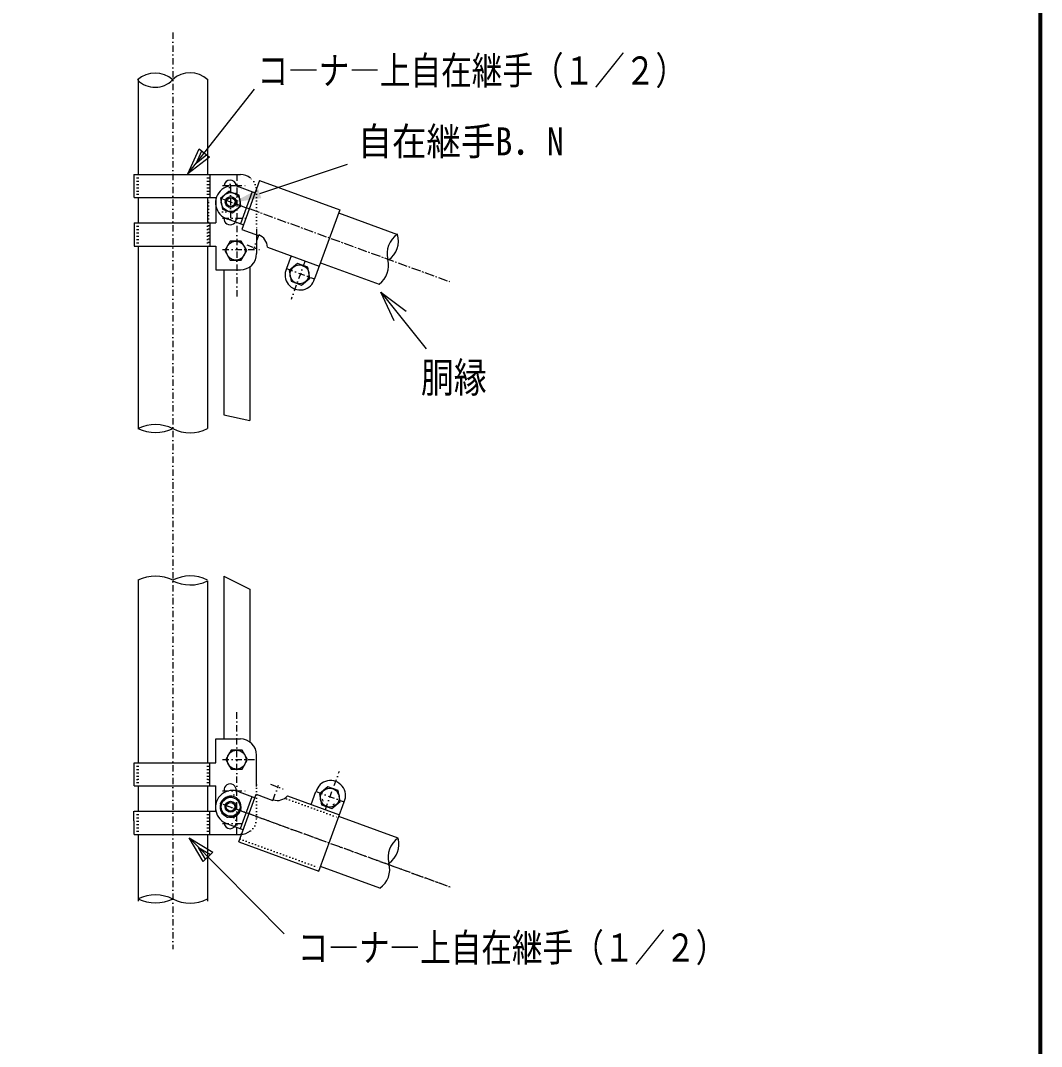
# Model space of a CAD drawing. Units: millimetres, scale not verified. Extents: x -4425 to 4425, y -3150 to 3150.
# Drawn here: x 2594 to 4200, y -1537 to 75 of the extents above; entities that cross this region are included whole.
import ezdxf
from ezdxf.enums import TextEntityAlignment as Align

# ---------------------------------------------------------------- set-up
doc = ezdxf.new("R2010")
doc.units = ezdxf.units.MM
doc.header["$LTSCALE"] = 20
for name, pattern in [('USER1', [1.01, 0.5, -0.25, 0.01, -0.25]), ('USER2', [0.26, 0.01, -0.25]), ('USER4', [1.125, 0.75, -0.125, 0.125, -0.125])]:
    doc.linetypes.add(name, pattern=pattern)
for name, color, linetype, lineweight in [('0-1_2', 7, 'Continuous', 25), ('0-2_1', 7, 'Continuous', 25), ('0-3_0', 7, 'Continuous', 25), ('0-B_DWGBRD-SMEC0', 2, 'Continuous', 25), ('0-E_WAKU', 7, 'Continuous', 25)]:
    doc.layers.add(name, color=color, linetype=linetype, lineweight=lineweight)
doc.styles.add('ＭＳ ゴシック', font='')
doc.styles.get('ＭＳ ゴシック').set_extended_font_data('MS Gothic')

# ---------------------------------------------------------------- blocks, each defined once
blk = doc.blocks.new('C15')
at = {"layer": '0-2_1', "color": 4}
blk.add_line((146544.5, 38812.8), (149533.9, 35796.9), dxfattribs=at)
blk.add_lwpolyline([(146986.7, 38068.3), (146544.5, 38812.8), (147285, 38364)], close=True, dxfattribs=at)
blk.add_lwpolyline([(147061.2, 38142.3), (146840.1, 38514.5), (147210.4, 38290.1)], dxfattribs=at)
blk = doc.blocks.new('C16')
at = {"layer": '0-2_1', "color": 4}
blk.add_line((146499.1, 59687.7), (148602.2, 62344.9), dxfattribs=at)
blk.add_lwpolyline([(147185.1, 60216.1), (146499.1, 59687.7), (146855.8, 60476.7)], close=True, dxfattribs=at)
blk.add_lwpolyline([(147102.7, 60281.2), (146759.8, 60017.1), (146938.1, 60411.6)], dxfattribs=at)
blk = doc.blocks.new('C17')
at = {"layer": '0-2_1', "color": 4}
blk.add_line((152577.7, 55968.4), (154000.7, 54189.7), dxfattribs=at)
blk.add_lwpolyline([(152990, 55068.9), (152577.7, 55968.4), (153364.9, 55368.7)], dxfattribs=at)
blk = doc.blocks.new('C76')
at = {"layer": '0-2_1', "color": 4}
blk.add_line((146544.5, 38812.8), (149533.9, 35796.9), dxfattribs=at)
blk.add_lwpolyline([(146986.7, 38068.3), (146544.5, 38812.8), (147285, 38364)], close=True, dxfattribs=at)
blk.add_lwpolyline([(147061.2, 38142.3), (146840.1, 38514.5), (147210.4, 38290.1)], dxfattribs=at)

msp = doc.modelspace()

# ---------------------------------------------------------------- linework, layer by layer
at = {"layer": '0-1_2'}
msp.add_line((2938.1, -199), (2921.99, -193.13), dxfattribs=at)
for points in [[(2941.08, -215.88), (2938.1, -199), (2921.99, -193.13), (2908.86, -204.15), (2911.84, -221.04), (2927.95, -226.9)], [(2940.9, -1166.39), (2927.76, -1177.41), (2911.65, -1171.54), (2908.68, -1154.66), (2921.81, -1143.64), (2937.92, -1149.5)], [(2940.9, -1166.39), (2927.76, -1177.41), (2911.65, -1171.54), (2908.68, -1154.66), (2921.81, -1143.64), (2937.92, -1149.5)]]:
    msp.add_lwpolyline(points, close=True, dxfattribs=at)
at = {"layer": '0-1_2', "color": 2}
for points in [[(2950.08, -286.34), (2941.51, -271.49), (2924.37, -271.49), (2915.8, -286.34), (2924.37, -301.18), (2941.51, -301.18)], [(3049.28, -329.41), (3046.3, -312.52), (3030.19, -306.66), (3017.06, -317.68), (3020.04, -334.56), (3036.15, -340.43)], [(2951.39, -1086.45), (2942.82, -1071.61), (2925.68, -1071.61), (2917.11, -1086.45), (2925.68, -1101.3), (2942.82, -1101.3)], [(2951.39, -1086.45), (2942.82, -1071.61), (2925.68, -1071.61), (2917.11, -1086.45), (2925.68, -1101.3), (2942.82, -1101.3)], [(3097.02, -1152.06), (3094.04, -1135.18), (3077.93, -1129.32), (3064.8, -1140.34), (3067.77, -1157.22), (3083.88, -1163.08)], [(3097.02, -1152.06), (3094.04, -1135.18), (3077.93, -1129.32), (3064.8, -1140.34), (3067.77, -1157.22), (3083.88, -1163.08)]]:
    msp.add_lwpolyline(points, close=True, dxfattribs=at)
at = {"layer": '0-1_2'}
for centre, radius in [((2924.97, -210.02), 14.85), ((2924.97, -210.02), 6.86), ((2924.79, -1160.52), 14.85), ((2924.79, -1160.52), 14.85), ((2924.79, -1160.52), 6.86), ((2924.79, -1160.52), 6.86)]:
    msp.add_circle(centre, radius, dxfattribs=at)
at = {"layer": '0-1_2', "color": 4}
for centre in [(2924.97, -210.02), (2924.79, -1160.52), (2924.79, -1160.52)]:
    msp.add_circle(centre, 8.57, dxfattribs=at)
at = {"layer": '0-1_2', "color": 2}
for centre in [(2932.94, -286.34), (3033.17, -323.54), (2934.25, -1086.45), (2934.25, -1086.45), (3080.91, -1146.2), (3080.91, -1146.2)]:
    msp.add_circle(centre, 14.85, dxfattribs=at)
at = {"layer": '0-2_1', "color": 4, "linetype": 'USER1'}
for p, q in [((2834.05, 56.49), (2834.05, -1384.28)), ((2934.67, -166.64), (2934.67, -361.63)), ((2934.67, -166.64), (2934.67, -361.63)), ((2912.18, -183.79), (2951.17, -183.79)), ((2912.18, -183.79), (2951.17, -183.79)), ((2924.73, -184.67), (2924.73, -234.67)), ((2924.73, -184.67), (2924.73, -234.67)), ((2912.18, -235.22), (2951.17, -235.22)), ((2912.18, -235.22), (2951.17, -235.22)), ((2969.11, -261.49), (2960.78, -284.36)), ((2969.11, -261.49), (2960.78, -284.36)), ((2912.18, -284.5), (2965.74, -284.5)), ((2912.18, -284.5), (2965.74, -284.5)), ((2950.36, -277.45), (2970.5, -284.78)), ((2950.36, -277.45), (2970.5, -284.78)), ((3041.97, -302.51), (3019.96, -362.97)), ((3041.97, -302.51), (3019.96, -362.97)), ((3012.66, -314.65), (3056.79, -330.71)), ((3012.66, -314.65), (3056.79, -330.71)), ((2934.67, -1203.83), (2934.67, -1008.85)), ((2934.67, -1203.83), (2934.67, -1008.85)), ((2912.18, -1085.97), (2965.74, -1085.97)), ((2912.18, -1085.97), (2965.74, -1085.97)), ((3073.87, -1164.87), (3095.87, -1104.42)), ((3073.87, -1164.87), (3095.87, -1104.42)), ((2987.58, -1125.18), (3007.72, -1132.51)), ((2987.58, -1125.18), (3007.72, -1132.51)), ((2991.68, -1149.47), (3000.01, -1126.59)), ((2991.68, -1149.47), (3000.01, -1126.59)), ((2912.18, -1135.26), (2951.17, -1135.26)), ((2912.18, -1135.26), (2951.17, -1135.26)), ((3059.22, -1136.74), (3103.35, -1152.8)), ((3059.22, -1136.74), (3103.35, -1152.8)), ((2912.85, -1156.47), (3270.47, -1286.63)), ((2912.18, -1186.69), (2951.17, -1186.69)), ((2912.18, -1186.69), (2951.17, -1186.69))]:
    msp.add_line(p, q, dxfattribs=at)
at = {"layer": '0-2_1'}
for p, q in [((2779.62, -17.22), (2779.62, -166.61)), ((2888.47, -17.22), (2888.47, -166.61)), ((2772.88, -166.61), (2940.12, -166.61)), ((2772.88, -166.61), (2772.88, -203.07)), ((2891.9, -166.61), (2891.9, -203.04)), ((2970.51, -176.17), (2942.57, -252.95)), ((2970.51, -176.17), (3096.37, -221.97)), ((2938.38, -186.13), (2963.55, -195.3)), ((2938.38, -186.13), (2963.55, -195.3)), ((2772.98, -203.04), (2901.55, -203.04)), ((2779.62, -203.04), (2779.62, -206.26)), ((2779.62, -203.04), (2779.62, -242.69)), ((2779.62, -203.04), (2779.62, -206.26)), ((2888.48, -203.04), (2888.48, -206.26)), ((2888.48, -203.04), (2888.48, -242.69)), ((2888.48, -203.04), (2888.48, -206.26)), ((2901.55, -203.04), (2901.55, -242.69)), ((2958.92, -193.61), (2940.6, -243.95)), ((2958.92, -193.61), (2940.6, -243.95)), ((3096.37, -221.97), (3056.79, -330.71)), ((2920.06, -236.48), (2945.23, -245.64)), ((2920.06, -236.48), (2945.23, -245.64)), ((3094.54, -226.98), (3187.38, -260.77)), ((2772.97, -242.69), (2895.12, -242.69)), ((2772.97, -242.69), (2901.55, -242.69)), ((2772.97, -242.69), (2772.97, -279.11)), ((2772.97, -242.69), (2895.12, -242.69)), ((2891.9, -242.69), (2891.9, -279.11)), ((2942.57, -252.95), (2968.74, -262.48)), ((2965.74, -252.15), (2965.74, -290.93)), ((2965.74, -252.15), (2965.74, -290.93)), ((2772.97, -279.11), (2901.55, -279.11)), ((2779.62, -279.11), (2779.62, -282.33)), ((2779.62, -279.11), (2779.62, -566.19)), ((2779.62, -279.11), (2779.62, -282.33)), ((2888.48, -279.11), (2888.48, -282.33)), ((2888.48, -279.11), (2888.48, -565.9)), ((2888.48, -279.11), (2888.48, -282.33)), ((2901.55, -279.11), (2901.55, -316.61)), ((2982.59, -280.9), (3064.12, -310.57)), ((3019.82, -294.45), (3012.49, -314.59)), ((3065.96, -305.51), (3158.43, -339.17)), ((2901.55, -316.61), (2940.12, -316.61)), ((2914.31, -316.61), (2914.31, -544.37)), ((2955.03, -311.82), (2955.03, -553.1)), ((2914.31, -544.37), (2955.03, -553.1)), ((2914.31, -544.37), (2955.03, -553.1)), ((2779.62, -804.28), (2779.62, -1091.36)), ((2779.62, -804.28), (2779.62, -1091.36)), ((2888.48, -805.38), (2888.48, -1091.36)), ((2888.48, -805.38), (2888.48, -1091.36)), ((2914.31, -797.97), (2914.31, -1053.86)), ((2914.31, -797.97), (2955.02, -818.33)), ((2914.31, -797.97), (2914.31, -1053.86)), ((2914.31, -797.97), (2955.02, -818.33)), ((2955.02, -818.33), (2955.02, -1058.66)), ((2955.02, -818.33), (2955.02, -1058.66)), ((2901.55, -1053.86), (2940.12, -1053.86)), ((2901.55, -1091.36), (2901.55, -1053.86)), ((2901.55, -1053.86), (2940.12, -1053.86)), ((2901.55, -1091.36), (2901.55, -1053.86)), ((2965.74, -1128.46), (2965.74, -1079.55)), ((2965.74, -1128.46), (2965.74, -1079.55)), ((2772.97, -1127.79), (2772.97, -1091.36)), ((2772.97, -1091.36), (2901.55, -1091.36)), ((2772.97, -1127.79), (2772.97, -1091.36)), ((2772.97, -1091.36), (2901.55, -1091.36)), ((2891.9, -1127.79), (2891.9, -1091.36)), ((2891.9, -1127.79), (2891.9, -1091.36)), ((2772.97, -1127.79), (2895.12, -1127.79)), ((2772.97, -1127.79), (2901.55, -1127.79)), ((2772.97, -1127.79), (2895.12, -1127.79)), ((2772.97, -1127.79), (2901.55, -1127.79)), ((2779.62, -1127.79), (2779.62, -1167.43)), ((2779.62, -1127.79), (2779.62, -1167.43)), ((2888.48, -1127.79), (2888.48, -1167.43)), ((2888.48, -1127.79), (2888.48, -1167.43)), ((2901.55, -1167.43), (2901.55, -1127.79)), ((2901.55, -1167.43), (2901.55, -1127.79)), ((2937.92, -1215.73), (2965.16, -1140.87)), ((2937.92, -1215.73), (2965.16, -1140.87)), ((2938.03, -1137.1), (2963.2, -1146.26)), ((2938.03, -1137.1), (2963.2, -1146.26)), ((2940.25, -1194.91), (2958.57, -1144.57)), ((2940.25, -1194.91), (2958.57, -1144.57)), ((2965.16, -1140.87), (2991.34, -1150.4)), ((2965.16, -1140.87), (2991.34, -1150.4)), ((3014.49, -1143.26), (3096.02, -1172.94)), ((3014.49, -1143.26), (3096.02, -1172.94)), ((3051.72, -1156.81), (3059.05, -1136.68)), ((3051.72, -1156.81), (3059.05, -1136.68)), ((3063.77, -1261.54), (3103.35, -1152.8)), ((3063.77, -1261.54), (3103.35, -1152.8)), ((2772.88, -1182.4), (2772.88, -1167.4)), ((2772.88, -1182.4), (2772.88, -1167.4)), ((2772.98, -1167.43), (2779.62, -1167.43)), ((2772.98, -1167.43), (2779.62, -1167.43)), ((2779.62, -1167.43), (2901.55, -1167.43)), ((2779.62, -1167.43), (2901.55, -1167.43)), ((2891.9, -1203.86), (2891.9, -1167.43)), ((2891.9, -1203.86), (2891.9, -1167.43)), ((3188.17, -1209.94), (3094.88, -1175.98)), ((3188.17, -1209.94), (3094.88, -1175.98)), ((2772.98, -1203.86), (2772.98, -1182.43)), ((2772.98, -1203.86), (2772.98, -1182.43)), ((2919.71, -1187.44), (2944.88, -1196.6)), ((2919.71, -1187.44), (2944.88, -1196.6)), ((2772.97, -1203.86), (2940.12, -1203.86)), ((2772.97, -1203.86), (2940.12, -1203.86)), ((2779.62, -1203.86), (2779.62, -1308.86)), ((2779.62, -1203.86), (2779.62, -1308.86)), ((2888.48, -1203.86), (2888.48, -1308.86)), ((2888.48, -1203.86), (2888.48, -1308.86)), ((2937.92, -1215.73), (3063.77, -1261.54)), ((2937.92, -1215.73), (3063.77, -1261.54)), ((3159.63, -1288.48), (3066.29, -1254.51)), ((3159.63, -1288.48), (3066.29, -1254.51))]:
    msp.add_line(p, q, dxfattribs=at)
at = {"layer": '0-2_1', "color": 4, "linetype": 'USER2'}
for p, q in [((2777.9, -166.61), (2777.9, -203.04)), ((2777.9, -166.61), (2777.9, -203.04)), ((2779.62, -166.61), (2779.62, -203.04)), ((2779.62, -166.61), (2779.62, -203.04)), ((2888.47, -166.61), (2888.48, -203.04)), ((2890.19, -166.61), (2890.19, -208.4)), ((2890.19, -166.61), (2890.19, -208.4)), ((2965.74, -192.36), (2965.74, -252.15)), ((2965.74, -192.36), (2965.74, -252.15)), ((2890.19, -210.54), (2890.19, -279.11)), ((2777.9, -242.69), (2777.9, -279.11)), ((2777.9, -242.69), (2777.9, -279.11)), ((2779.62, -242.69), (2779.62, -279.11)), ((2779.62, -242.69), (2779.62, -279.11)), ((2888.48, -242.69), (2888.48, -279.11)), ((2777.9, -1127.79), (2777.9, -1091.36)), ((2777.9, -1127.79), (2777.9, -1091.36)), ((2779.62, -1091.36), (2779.62, -1127.79)), ((2779.62, -1091.36), (2779.62, -1127.79)), ((2888.48, -1091.36), (2888.48, -1127.79)), ((2888.48, -1091.36), (2888.48, -1127.79)), ((2890.19, -1127.79), (2890.19, -1091.36)), ((2890.19, -1127.79), (2890.19, -1091.36)), ((2965.74, -1178.12), (2965.74, -1118.33)), ((2965.74, -1178.12), (2965.74, -1118.33)), ((3012.8, -1147.89), (3094.33, -1177.57)), ((3012.8, -1147.89), (3094.33, -1177.57)), ((2777.9, -1203.86), (2777.9, -1167.43)), ((2777.9, -1203.86), (2777.9, -1167.43)), ((2779.62, -1167.43), (2779.62, -1203.86)), ((2779.62, -1167.43), (2779.62, -1203.86)), ((2888.48, -1167.43), (2888.48, -1203.86)), ((2888.48, -1167.43), (2888.48, -1203.86)), ((2890.19, -1203.86), (2890.19, -1167.43)), ((2890.19, -1203.86), (2890.19, -1167.43)), ((2939.6, -1211.1), (3065.45, -1256.9)), ((2939.6, -1211.1), (3065.45, -1256.9))]:
    msp.add_line(p, q, dxfattribs=at)
at = {"layer": '0-2_1', "color": 4, "linetype": 'USER4'}
for p, q in [((2913.22, -205.45), (3268.88, -334.9)), ((2912.85, -1156.47), (3270.47, -1286.63))]:
    msp.add_line(p, q, dxfattribs=at)
at = {"layer": '0-2_1'}
for centre, radius, start, end in [((2806.21, -48.82), 41.4, 48.08123, 131.88483), ((2861, -46.65), 39.95, 45.81485, 133.44963), ((2806.07, 8.65), 38.28, 224.85181, 315.84793), ((2924.04, -185.11), 9.64, 7.87286, 172.12701), ((2940.03, -192.36), 25.71, 51.3178, 90.00014), ((2940.03, -192.36), 25.71, 51.3178, 90.00014), ((2928, -211.15), 26.79, 67.43705, 252.56328), ((2928, -211.15), 26.79, 67.43705, 252.56328), ((2924.04, -236.16), 9.64, 174.39186, 5.60812), ((2961.17, -281.39), 21.43, 1.31163, 68.25038), ((3207.7, -291.19), 36.84, 124.02238, 194.36546), ((3151.97, -270.91), 36.84, 305.63519, 15.97727), ((2940.03, -290.93), 25.71, 270, 0), ((3135.5, -309.25), 37.7, 307.46377, 13.6022), ((3034.02, -324.62), 23.57, 154.96872, 345.03104), ((2806.38, -621.35), 61.54, 63.27, 115.83704), ((2806.38, -621.35), 61.54, 63.27, 115.83704), ((2806.71, -509.39), 62.93, 244.01971, 295.9826), ((2806.71, -509.39), 62.93, 244.01971, 295.9826), ((2861.21, -515.09), 57.66, 241.91358, 298.0845), ((2861.21, -515.09), 57.66, 241.91358, 298.0845), ((2806.71, -861.09), 62.93, 64.0173, 115.98019), ((2806.71, -861.09), 62.93, 64.0173, 115.98019), ((2861.32, -858.15), 60.39, 63.44981, 117.25411), ((2861.32, -858.15), 60.39, 63.44981, 117.25411), ((2861.32, -751.44), 60.39, 242.7458, 296.55011), ((2861.32, -751.44), 60.39, 242.7458, 296.55011), ((2940.03, -1079.55), 25.71, 0, 90), ((2940.03, -1079.55), 25.71, 0, 90), ((2924.04, -1134.32), 9.64, 354.39206, 185.60834), ((2924.04, -1134.32), 9.64, 354.39206, 185.60834), ((3081.99, -1142.83), 23.57, 334.96924, 165.03094), ((3081.99, -1142.83), 23.57, 334.96924, 165.03094), ((2927.84, -1161.6), 26.79, 67.43686, 252.56328), ((2927.84, -1161.6), 26.79, 67.43686, 252.56328), ((2924.79, -1160.52), 16.61, 103.37468, 156.6254), ((2924.79, -1160.52), 16.61, 103.37468, 156.6254), ((2924.79, -1160.52), 16.61, 43.37489, 96.62565), ((2924.79, -1160.52), 16.61, 43.37489, 96.62565), ((2998.39, -1129.12), 21.43, 251.75205, 318.6886), ((2998.39, -1129.12), 21.43, 251.75205, 318.6886), ((3076.63, -1134.28), 2.14, 70.01268, 159.99695), ((3076.63, -1134.28), 2.14, 70.01268, 159.99695), ((3091.73, -1139.78), 2.14, 340.00278, 70.0127), ((3091.73, -1139.78), 2.14, 340.00278, 70.0127), ((2924.79, -1160.52), 16.61, 163.37617, 216.62485), ((2924.79, -1160.52), 16.61, 163.37617, 216.62485), ((2924.79, -1160.52), 16.61, 343.37427, 36.6254), ((2924.79, -1160.52), 16.61, 343.37427, 36.6254), ((3071.13, -1149.39), 2.14, 160.00845, 250.01276), ((3071.13, -1149.39), 2.14, 160.00845, 250.01276), ((3086.23, -1154.88), 2.14, 249.98767, 339.99704), ((3086.23, -1154.88), 2.14, 249.98767, 339.99704), ((2924.79, -1160.52), 16.61, 223.37668, 276.62268), ((2924.79, -1160.52), 16.61, 223.37668, 276.62268), ((2924.79, -1160.52), 16.61, 283.37494, 336.62421), ((2924.79, -1160.52), 16.61, 283.37494, 336.62421), ((2924.04, -1185.37), 9.64, 187.87315, 352.12732), ((2924.04, -1185.37), 9.64, 187.87315, 352.12732), ((2940.03, -1178.12), 25.71, 269.99976, 308.6821), ((2940.03, -1178.12), 25.71, 269.99976, 308.6821), ((3209.2, -1239.93), 36.84, 125.2559, 194.36632), ((3209.2, -1239.93), 36.84, 125.2559, 194.36632), ((3152.55, -1219.31), 36.84, 305.63373, 14.74393), ((3152.55, -1219.31), 36.84, 305.63373, 14.74393), ((3139.9, -1259.2), 35.14, 303.7586, 16.2449), ((3139.9, -1259.2), 35.14, 303.7586, 16.2449), ((2806.71, -1248.67), 62.93, 244.01971, 295.9826), ((2806.71, -1248.67), 62.93, 244.01971, 295.9826), ((2806.38, -1360.64), 61.54, 63.27, 115.83704), ((2806.38, -1360.64), 61.54, 63.27, 115.83704), ((2861.21, -1254.37), 57.66, 241.91358, 298.0845), ((2861.21, -1254.37), 57.66, 241.91358, 298.0845)]:
    msp.add_arc(centre, radius, start, end, dxfattribs=at)
at = {"layer": '0-2_1', "color": 4, "linetype": 'USER2'}
for centre, radius, start, end in [((2940.03, -192.36), 25.71, 0, 51.3178), ((2940.03, -192.36), 25.71, 0, 51.3178), ((2932.61, -186.58), 9.64, 152.12585, 347.87332), ((2932.61, -186.58), 9.64, 152.12585, 347.87332), ((2915.15, -234.55), 9.64, 345.60886, 154.39221), ((2915.15, -234.55), 9.64, 345.60886, 154.39221), ((2924.04, -1134.32), 9.64, 185.60794, 354.39166), ((2924.04, -1134.32), 9.64, 185.60794, 354.39166), ((2924.04, -1185.37), 9.64, 352.12686, 187.87268), ((2924.04, -1185.37), 9.64, 352.12686, 187.87268), ((2940.03, -1178.12), 25.71, 308.68219, 0), ((2940.03, -1178.12), 25.71, 308.68219, 0)]:
    msp.add_arc(centre, radius, start, end, dxfattribs=at)
at = {"layer": '0-B_DWGBRD-SMEC0'}
msp.add_line((2970.8, -196.62), (3108.82, -150.57), dxfattribs=at)
msp.add_solid([(2973.17, -203.74), (2928.11, -210.87), (2968.42, -189.51)], dxfattribs=at)
at = {"layer": '0-E_WAKU'}
msp.add_lwpolyline([(-4050, 2925), (4200, 2925), (4200, -2925), (-4050, -2925)], close=True, dxfattribs=at)
for points in [[(4198, 2923), (4198, -2923), (-4048, -2923)], [(4196, 2921), (4196, -2921), (-4046, -2921)]]:
    msp.add_lwpolyline(points, dxfattribs=at)

# ---------------------------------------------------------------- block references
at = {"layer": '0-3_0', "xscale": 0.05, "yscale": 0.05}
for name in ['C16', 'C17', 'C15', 'C76']:
    msp.add_blockref(name, (-4467.57, -3150), dxfattribs=at)

# ---------------------------------------------------------------- texts
at = {"layer": '0-2_1', "color": 4, "style": 'ＭＳ ゴシック'}
for s, height, width, p in [('コ―ナ―上自在継手（１／２）', 44.13, 0.8, (2967.17, -38.48)), ('自在継手B．N', 44.07, 0.9, (3124.57, -149.82)), ('胴縁', 47.36, 0.8, (3224.2, -523.57)), ('コ―ナ―上自在継手（１／２）', 44.13, 0.8, (3030.48, -1417.15)), ('コ―ナ―上自在継手（１／２）', 44.13, 0.8, (3030.48, -1417.15))]:
    msp.add_text(s, height=height, dxfattribs=dict(at, width=width)).set_placement(p, align=Align.BOTTOM_LEFT)

doc.saveas('drawing.dxf')
